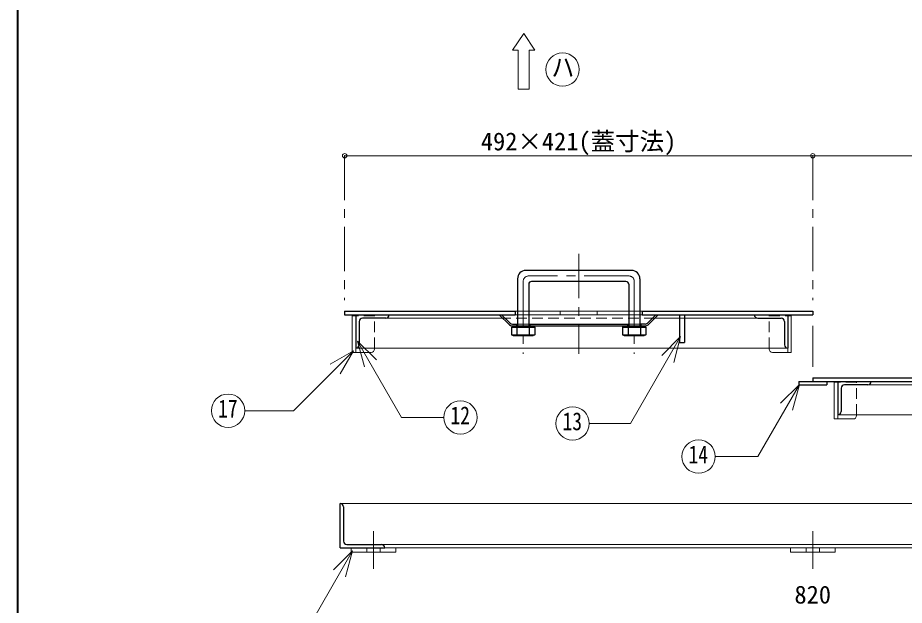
# Model space of a CAD drawing. Units: millimetres at full size, sheet at 1:8; details may follow other scales. Extents: x -1659 to 1581, y -1120 to 1128.
# Drawn here: x -1659 to -862, y -48 to 481 of the extents above; entities that cross this region are included whole.
import ezdxf
from ezdxf.enums import TextEntityAlignment as Align

# ---------------------------------------------------------------- set-up
doc = ezdxf.new("R2010")
doc.units = ezdxf.units.MM
doc.header["$LTSCALE"] = 8
doc.header["$PDMODE"] = 32
doc.header["$PDSIZE"] = 4
doc.linetypes.add('CHAIN1', pattern=[8, 5, -1, 1, -1])
doc.linetypes.add('DASHED1', pattern=[1.8, 1.2, -0.6])
doc.layers.add('0-0_ﾚｲﾔ1', color=4, linetype='Continuous', lineweight=9)
doc.styles.add('ＭＳ ゴシック', font='')
doc.styles.get('ＭＳ ゴシック').set_extended_font_data('MS Gothic')

msp = doc.modelspace()

# ---------------------------------------------------------------- linework, layer by layer
at = {"layer": '0-0_ﾚｲﾔ1', "color": 1, "lineweight": 40}
msp.add_line((-1658.797, -1120.479), (-1658.797, 1127.521), dxfattribs=at)
at = {"layer": '0-0_ﾚｲﾔ1', "color": 7, "lineweight": 18}
for p, q in [((-1203.797, 466.521), (-1213.797, 451.521)), ((-1193.797, 451.521), (-1203.797, 466.521)), ((-1208.797, 451.521), (-1213.797, 451.521)), ((-1193.797, 451.521), (-1198.797, 451.521)), ((-1198.797, 451.521), (-1198.797, 416.521)), ((-1209.297, 216.521), (-1211.297, 216.521)), ((-1170.88, 216.521), (-1199.297, 216.521)), ((-1170.88, 216.521), (-1170.88, 213.321)), ((-1137.714, 216.521), (-1137.714, 213.321)), ((-1109.297, 216.521), (-1137.714, 216.521)), ((-1097.297, 216.521), (-1099.297, 216.521)), ((-1357.997, 212.521), (-1354.797, 212.521)), ((-1357.997, 212.521), (-1357.997, 179.521)), ((-1211.297, 213.321), (-1209.297, 213.321)), ((-1199.297, 213.321), (-1170.88, 213.321)), ((-1137.714, 213.321), (-1109.297, 213.321)), ((-1099.297, 213.321), (-1097.297, 213.321)), ((-963.097, 212.521), (-966.297, 212.521)), ((-963.097, 212.521), (-963.097, 179.521)), ((-1210.297, 204.821), (-1209.297, 204.821)), ((-1210.297, 203.321), (-1209.297, 203.321)), ((-1199.297, 204.821), (-1198.297, 204.821)), ((-1199.297, 203.321), (-1198.297, 203.321)), ((-1110.297, 204.821), (-1109.297, 204.821)), ((-1110.297, 203.321), (-1109.297, 203.321)), ((-1099.297, 204.821), (-1098.297, 204.821)), ((-1099.297, 203.321), (-1098.297, 203.321)), ((-1062.618, 193.674), (-1107.714, 115.565)), ((-1062.618, 193.674), (-1079.588, 176.703)), ((-1062.618, 193.674), (-1068.829, 170.491)), ((-1353.228, 189.631), (-1347.016, 166.449)), ((-1353.228, 189.631), (-1336.257, 172.661)), ((-1353.228, 189.631), (-1313.548, 120.903)), ((-1356.934, 180.951), (-1410.882, 127.003)), ((-1356.934, 180.951), (-1377.718, 168.951)), ((-1356.934, 180.951), (-1368.934, 160.167)), ((-1357.997, 179.521), (-1354.797, 179.521)), ((-1354.797, 183.321), (-1354.797, 179.521)), ((-966.297, 183.321), (-966.297, 179.521)), ((-963.097, 179.521), (-966.297, 179.521)), ((-924.497, 152.521), (-921.297, 152.521)), ((-924.497, 152.521), (-924.497, 119.521)), ((-955.82, 150.636), (-993.347, 85.637)), ((-955.82, 150.636), (-972.79, 133.665)), ((-955.82, 150.636), (-962.031, 127.454)), ((-1454.636, 127.003), (-1410.882, 127.003)), ((-1275.624, 120.903), (-1313.548, 120.903)), ((-921.297, 123.321), (-921.297, 119.521)), ((-1144.839, 115.565), (-1107.714, 115.565)), ((-924.497, 119.521), (-921.297, 119.521)), ((-1031.511, 85.637), (-993.347, 85.637)), ((-518.797, 43.521), (-1368.797, 43.521)), ((-1357.786, 0.69), (-1398.353, -69.573)), ((-1357.786, 0.69), (-1374.757, -16.281)), ((-1357.786, 0.69), (-1363.998, -22.492)), ((-1331.797, 6.521), (-555.797, 6.521)), ((-1328.797, 3.521), (-558.797, 3.521))]:
    msp.add_line(p, q, dxfattribs=at)
at = {"layer": '0-0_ﾚｲﾔ1'}
for p, q in [((-1364.797, 356.521), (-943.797, 356.521)), ((-522.797, 356.521), (-943.797, 356.521)), ((-1170.88, 216.521), (-1137.714, 216.521)), ((-1222.797, 210.321), (-1327.797, 210.321)), ((-1170.88, 213.321), (-1137.714, 213.321)), ((-1063.797, 210.321), (-1085.797, 210.321)), ((-993.297, 210.321), (-1059.297, 210.321)), ((-1354.797, 183.321), (-966.297, 183.321)), ((-1340.997, 179.521), (-1354.797, 179.521)), ((-1337.997, 182.521), (-1337.997, 183.321)), ((-983.097, 182.521), (-983.097, 183.321)), ((-980.097, 179.521), (-966.297, 179.521)), ((-894.297, 150.321), (-828.297, 150.321)), ((-921.297, 123.321), (-532.797, 123.321)), ((-904.497, 122.521), (-904.497, 123.321)), ((-907.497, 119.521), (-921.297, 119.521)), ((-1358.797, -0.479), (-1358.797, 3.521)), ((-1318.797, -0.479), (-1318.797, 3.521)), ((-963.797, -0.479), (-963.797, 3.521)), ((-923.797, -0.479), (-923.797, 3.521)), ((-1358.797, -0.479), (-1318.797, -0.479)), ((-963.797, -0.479), (-923.797, -0.479))]:
    msp.add_line(p, q, dxfattribs=at)
at = {"layer": '0-0_ﾚｲﾔ1', "linetype": 'CHAIN1'}
for p, q in [((-1364.797, 356.521), (-1364.797, 226.521)), ((-943.797, 356.521), (-943.797, 226.521)), ((-1154.297, 268.321), (-1154.297, 178.321)), ((-1109.297, 248.321), (-1199.297, 248.321)), ((-1204.297, 243.321), (-1204.297, 178.321)), ((-1104.297, 243.321), (-1104.297, 178.321)), ((-943.797, 203.321), (-943.797, 166.521)), ((-1338.797, -15.479), (-1338.797, 18.521)), ((-943.797, -15.479), (-943.797, 18.521))]:
    msp.add_line(p, q, dxfattribs=at)
at = {"layer": '0-0_ﾚｲﾔ1', "color": 5, "lineweight": 25}
for p, q in [((-1106.797, 253.321), (-1201.797, 253.321)), ((-1209.297, 245.821), (-1209.297, 202.821)), ((-1199.297, 240.821), (-1199.297, 202.821)), ((-1111.797, 243.321), (-1196.797, 243.321)), ((-1109.297, 240.821), (-1109.297, 202.821)), ((-1099.297, 245.821), (-1099.297, 202.821)), ((-1364.797, 216.521), (-1364.797, 213.321)), ((-1097.297, 216.521), (-943.797, 216.521)), ((-943.797, 216.521), (-943.797, 213.321)), ((-1364.797, 213.321), (-1211.297, 213.321)), ((-1354.797, 213.321), (-1354.797, 183.321)), ((-1351.797, 207.321), (-1351.797, 186.321)), ((-1327.797, 210.321), (-1348.797, 210.321)), ((-1216.676, 204.2), (-1225.797, 213.321)), ((-1216.054, 205.7), (-1223.676, 213.321)), ((-1092.54, 205.7), (-1084.918, 213.321)), ((-1091.918, 204.2), (-1082.797, 213.321)), ((-1063.797, 213.321), (-1063.797, 188.321)), ((-1059.297, 213.321), (-1059.297, 188.321)), ((-993.297, 210.321), (-972.297, 210.321)), ((-969.297, 207.321), (-969.297, 186.321)), ((-966.297, 213.321), (-966.297, 183.321)), ((-1214.797, 202.321), (-1213.297, 202.821)), ((-1214.797, 202.321), (-1193.797, 202.321)), ((-1214.797, 202.321), (-1214.797, 195.321)), ((-1214.554, 203.321), (-1210.297, 203.321)), ((-1213.297, 202.821), (-1195.297, 202.821)), ((-1209.797, 202.321), (-1209.797, 195.321)), ((-1198.797, 202.321), (-1198.797, 195.321)), ((-1198.297, 204.821), (-1110.297, 204.821)), ((-1114.797, 202.321), (-1113.297, 202.821)), ((-1114.797, 202.321), (-1093.797, 202.321)), ((-1113.297, 202.821), (-1095.297, 202.821)), ((-1110.297, 204.821), (-1110.297, 203.321)), ((-1109.797, 202.321), (-1109.797, 195.321)), ((-1104.297, 202.821), (-1098.797, 202.321)), ((-1098.797, 202.321), (-1095.297, 202.821)), ((-1214.797, 195.321), (-1193.797, 195.321)), ((-1214.797, 195.321), (-1213.297, 194.821)), ((-1213.297, 194.821), (-1209.797, 195.321)), ((-1213.297, 194.821), (-1195.297, 194.821)), ((-1209.797, 195.321), (-1204.297, 194.821)), ((-1204.297, 194.821), (-1198.797, 195.321)), ((-1198.797, 195.321), (-1195.297, 194.821)), ((-1114.797, 195.321), (-1093.797, 195.321)), ((-1113.297, 194.821), (-1095.297, 194.821)), ((-1093.797, 195.321), (-1095.297, 194.821)), ((-1063.797, 188.321), (-1059.297, 188.321)), ((-956.297, 153.321), (-956.297, 150.121)), ((-956.297, 153.321), (-790.297, 153.321)), ((-943.797, 156.521), (-943.797, 153.321)), ((-943.797, 156.521), (-790.297, 156.521)), ((-931.297, 153.321), (-931.297, 150.121)), ((-921.297, 153.321), (-921.297, 123.321)), ((-956.297, 150.121), (-931.297, 150.121)), ((-918.297, 147.321), (-918.297, 126.321)), ((-894.297, 150.321), (-915.297, 150.321)), ((-1368.797, 3.521), (-1368.797, 43.521)), ((-1365.797, 40.521), (-1365.797, 9.521)), ((-1368.797, 3.521), (-1328.797, 3.521)), ((-1362.797, 6.521), (-1331.797, 6.521))]:
    msp.add_line(p, q, dxfattribs=at)
at = {"layer": '0-0_ﾚｲﾔ1', "linetype": 'DASHED1'}
for p, q in [((-1209.297, 216.521), (-1199.297, 216.521)), ((-1109.297, 216.521), (-1099.297, 216.521)), ((-1337.997, 212.521), (-1354.797, 212.521)), ((-1337.997, 183.321), (-1337.997, 212.521)), ((-1085.797, 210.321), (-1222.797, 210.321)), ((-1209.297, 213.321), (-1199.297, 213.321)), ((-1109.297, 213.321), (-1099.297, 213.321)), ((-1063.797, 210.321), (-1059.297, 210.321)), ((-983.097, 212.521), (-966.297, 212.521)), ((-983.097, 183.321), (-983.097, 212.521)), ((-1209.297, 204.821), (-1199.297, 204.821)), ((-1209.297, 203.321), (-1199.297, 203.321)), ((-1109.297, 204.821), (-1099.297, 204.821)), ((-1109.297, 203.321), (-1099.297, 203.321)), ((-904.497, 152.521), (-921.297, 152.521)), ((-904.497, 123.321), (-904.497, 152.521)), ((-1344.797, -0.479), (-1344.797, 3.521)), ((-1332.797, -0.479), (-1332.797, 3.521)), ((-949.797, -0.479), (-949.797, 3.521)), ((-937.797, -0.479), (-937.797, 3.521))]:
    msp.add_line(p, q, dxfattribs=at)
at = {"layer": '0-0_ﾚｲﾔ1', "color": 7, "lineweight": 18}
msp.add_lwpolyline([(-1208.797, 451.521), (-1208.797, 416.521), (-1198.797, 416.521)], dxfattribs=at)
at = {"layer": '0-0_ﾚｲﾔ1', "color": 5, "lineweight": 25}
for points in [[(-1364.797, 216.521), (-1211.297, 216.521), (-1211.297, 213.321)], [(-1097.297, 216.521), (-1097.297, 213.321), (-943.797, 213.321)], [(-1213.933, 204.821), (-1210.297, 204.821), (-1210.297, 203.321)], [(-1213.297, 202.821), (-1209.797, 202.321), (-1204.297, 202.821)], [(-1204.297, 202.821), (-1198.797, 202.321), (-1195.297, 202.821)], [(-1198.297, 204.821), (-1198.297, 203.321), (-1110.297, 203.321)], [(-1195.297, 202.821), (-1193.797, 202.321), (-1193.797, 195.321), (-1195.297, 194.821)], [(-1114.797, 202.321), (-1114.797, 195.321), (-1113.297, 194.821), (-1109.797, 195.321)], [(-1113.297, 202.821), (-1109.797, 202.321), (-1104.297, 202.821)], [(-1098.797, 202.321), (-1098.797, 195.321), (-1095.297, 194.821)], [(-1094.661, 204.821), (-1098.297, 204.821), (-1098.297, 203.321), (-1094.04, 203.321)], [(-1095.297, 202.821), (-1093.797, 202.321), (-1093.797, 195.321)], [(-1109.797, 195.321), (-1104.297, 194.821), (-1098.797, 195.321)]]:
    msp.add_lwpolyline(points, dxfattribs=at)
at = {"layer": '0-0_ﾚｲﾔ1', "color": 7, "lineweight": 18}
for centre in [(-1168.797, 434.021), (-1469.636, 127.003), (-1260.624, 120.903), (-1159.839, 115.565), (-1046.511, 85.637)]:
    msp.add_circle(centre, 15, dxfattribs=at)
at = {"layer": '0-0_ﾚｲﾔ1', "color": 5, "lineweight": 25}
for centre, radius, start, end in [((-1201.797, 245.821), 7.5, 90, 180), ((-1106.797, 245.821), 7.5, 0, 90), ((-1196.797, 240.821), 2.5, 90, 180), ((-1111.797, 240.821), 2.5, 0, 90), ((-1348.797, 207.321), 3, 90, 180), ((-1327.797, 213.321), 3, 270, 0), ((-993.297, 213.321), 3, 180, 270), ((-972.297, 207.321), 3, 0, 90), ((-1214.554, 206.321), 3, 225, 270), ((-1213.933, 207.821), 3, 225, 270), ((-1094.661, 207.821), 3, 270, 315), ((-1094.04, 206.321), 3, 270, 315), ((-1354.797, 186.321), 3, 270, 0), ((-966.297, 186.321), 3, 180, 270), ((-894.297, 153.321), 3, 270, 0), ((-915.297, 147.321), 3, 90, 180), ((-921.297, 126.321), 3, 270, 0), ((-1368.797, 40.521), 3, 0, 90), ((-1362.797, 9.521), 3, 180, 270), ((-1331.797, 3.521), 3, 0, 90)]:
    msp.add_arc(centre, radius, start, end, dxfattribs=at)
at = {"layer": '0-0_ﾚｲﾔ1', "linetype": 'CHAIN1'}
for centre, start, end in [((-1199.297, 243.321), 90, 180), ((-1109.297, 243.321), 0, 90)]:
    msp.add_arc(centre, 5, start, end, dxfattribs=at)
at = {"layer": '0-0_ﾚｲﾔ1'}
for centre, start, end in [((-1340.997, 182.521), 270, 0), ((-980.097, 182.521), 180, 270), ((-907.497, 122.521), 270, 0)]:
    msp.add_arc(centre, 3, start, end, dxfattribs=at)
at = {"layer": '0-0_ﾚｲﾔ1', "color": 1}
for p in [(-1364.797, 356.521), (-943.797, 356.521)]:
    msp.add_point(p, dxfattribs=at)

# ---------------------------------------------------------------- texts
at = {"layer": '0-0_ﾚｲﾔ1', "color": 7, "style": 'ＭＳ ゴシック'}
for s, height, width, p in [('ハ', 17.6, 0.85, (-1178.797, 422.021)), ('17', 16.13, 0.8, (-1478.636, 116.003)), ('12', 16.13, 0.8, (-1269.624, 109.903)), ('13', 16.13, 0.8, (-1168.839, 104.565)), ('14', 16.13, 0.8, (-1055.511, 74.637))]:
    msp.add_text(s, height=height, dxfattribs=dict(at, width=width)).set_placement(p, align=Align.BOTTOM_LEFT)
for s, p in [('492×421(蓋寸法)', (-1242.297, 356.521)), ('820', (-960.297, -51.479))]:
    msp.add_text(s, height=16.13, dxfattribs=at).set_placement(p, align=Align.BOTTOM_LEFT)

doc.saveas('drawing.dxf')
